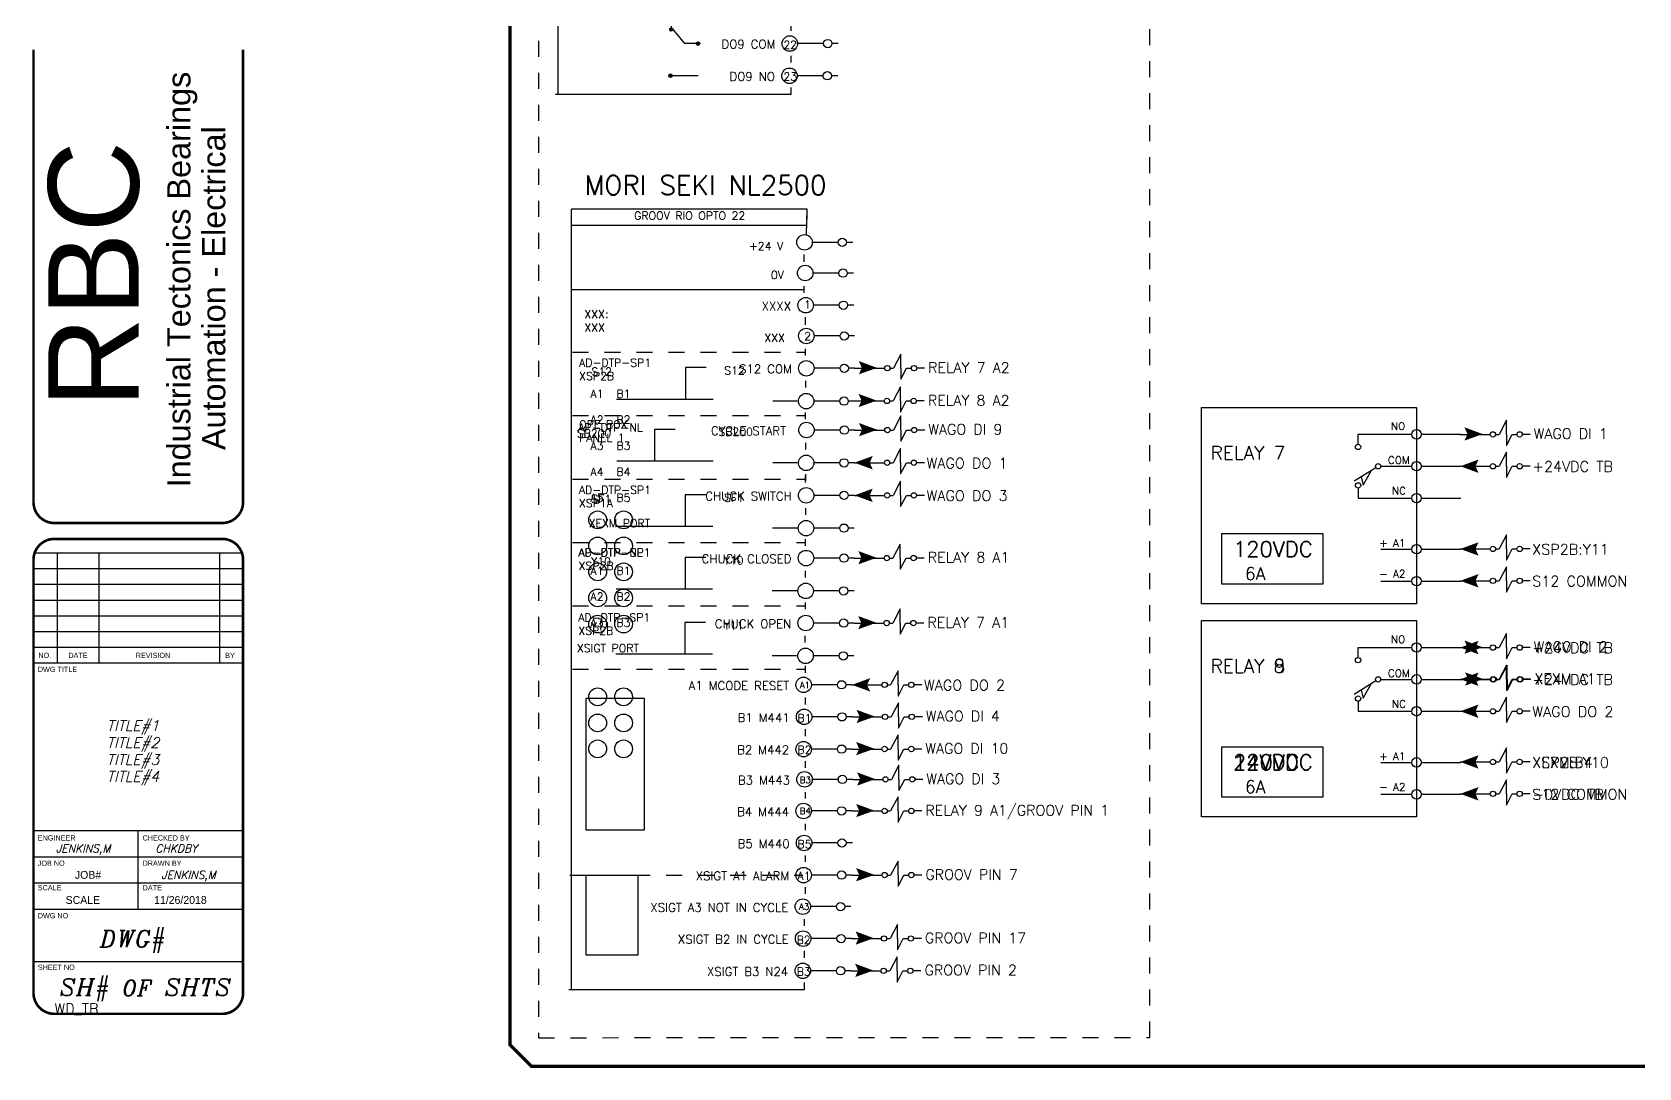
# Model space of a CAD drawing. Header units: inches. Extents: x -2.1 to 40.2, y 0 to 12.
# Drawn here: x 18.67 to 28.71, y -0.04 to 6.43 of the extents above; entities that cross this region are included whole.
import ezdxf
from ezdxf.enums import TextEntityAlignment as Align

# ---------------------------------------------------------------- set-up
doc = ezdxf.new("R2010")
doc.units = ezdxf.units.IN
doc.header["$MEASUREMENT"] = 0
doc.linetypes.add('ACANSTGL', pattern=[0.11811, 0.07874, -0.03937])
doc.linetypes.add('DOTS', pattern=[0.1, 0.05, -0.05])
for name, color, linetype in [('BDYFRM', 7, 'Continuous'), ('OBJECT', 7, 'Continuous'), ('TITLE', 7, 'Continuous')]:
    doc.layers.add(name, color=color, linetype=linetype)
doc.styles.add('ITALIC', font='ITALIC')
doc.styles.add('SIMPLEX', font='txt')
doc.styles.get("Standard").update_dxf_attribs({"font": 'ROMANS.SHX'})

# ---------------------------------------------------------------- blocks, each defined once
blk = doc.blocks.new('Jump Output')
h = blk.add_hatch(color=256)
h.dxf.hatch_style = 1
h.paths.add_polyline_path([(0.14, 0.002), (0.026, 0.044), (0.045, 0.002), (0.026, -0.039)])
blk.add_line((0.437, 0), (0.388, 0))
at = {"color": 7}
for centre in [(0.204, 0), (0.371, 0)]:
    blk.add_circle(centre, 0.0167, dxfattribs=at)
at = {"layer": 'BDYFRM', "color": 7, "linetype": 'Continuous'}
for p, q in [((0, 0), (0.188, 0)), ((0.221, 0), (0.242, 0)), ((0.288, 0.088), (0.242, 0)), ((0.288, 0), (0.288, 0.088)), ((0.288, 0), (0.288, -0.07)), ((0.288, -0.07), (0.324, 0)), ((0.324, 0), (0.354, 0))]:
    blk.add_line(p, q, dxfattribs=at)
at = {"flags": 8}
blk.add_attdef('NOTE', (0.45, -0.035), '', height=0.0657, dxfattribs=at)
blk = doc.blocks.new('Jump Input')
h = blk.add_hatch(color=256)
h.dxf.hatch_style = 1
h.paths.add_polyline_path([(0, 0), (0.114, -0.042), (0.095, 0), (0.114, 0.042)])
blk.add_line((0.437, 0), (0.388, 0))
at = {"color": 7}
for centre in [(0.204, 0), (0.371, 0)]:
    blk.add_circle(centre, 0.0167, dxfattribs=at)
at = {"layer": 'BDYFRM', "color": 7, "linetype": 'Continuous'}
for p, q in [((0, 0), (0.188, 0)), ((0.221, 0), (0.242, 0)), ((0.288, 0.088), (0.242, 0)), ((0.288, 0), (0.288, 0.088)), ((0.288, 0), (0.288, -0.07)), ((0.288, -0.07), (0.324, 0)), ((0.324, 0), (0.354, 0))]:
    blk.add_line(p, q, dxfattribs=at)
at = {"flags": 8}
blk.add_attdef('NOTE', (0.45, -0.035), '', height=0.0657, dxfattribs=at)
blk = doc.blocks.new('RELAYS')
for p, q in [((0.1387, 0.2019), (0.2909, 0.2019)), ((0.2033, 0.1115), (0.2909, 0.1115)), ((0.1387, 0.0212), (0.2909, 0.0212)), ((0.2033, -0.1236), (0.2909, -0.1235)), ((0.2033, -0.2139), (0.2909, -0.2139))]:
    blk.add_line(p, q)
for points in [[(-0.3044, -0.278), (-0.3044, 0.278), (0.3044, 0.278), (0.3044, -0.278)], [(-0.248, -0.2212), (0.0403, -0.2212), (0.0403, -0.0802), (-0.248, -0.0802)]]:
    blk.add_lwpolyline(points, close=True)
at = {"color": 7}
for centre, radius in [((0.3044, 0.2019), 0.0135), ((0.1387, 0.166), 0.00755), ((0.1957, 0.1115), 0.00755), ((0.3044, 0.1115), 0.0135), ((0.1387, 0.0571), 0.00755), ((0.3044, 0.0212), 0.0135), ((0.3044, -0.1235), 0.0135), ((0.3044, -0.2139), 0.0135)]:
    blk.add_circle(centre, radius, dxfattribs=at)
at = {"layer": 'BDYFRM', "color": 7, "linetype": 'Continuous'}
for p, q in [((0.3178, 0.2019), (0.4301, 0.2019)), ((0.1894, 0.1074), (0.1279, 0.0688)), ((0.1527, 0.058), (0.1758, 0.0989)), ((0.3178, 0.1115), (0.4301, 0.1115)), ((0.1478, 0.0813), (0.1527, 0.058)), ((0.3178, 0.0212), (0.4301, 0.0212)), ((0.3178, -0.1235), (0.4301, -0.1235)), ((0.3178, -0.2139), (0.4301, -0.2139))]:
    blk.add_line(p, q, dxfattribs=at)
for points in [[(0.1387, 0.1735), (0.1387, 0.2019)], [(0.1387, 0.0496), (0.1387, 0.0212)]]:
    blk.add_lwpolyline(points, dxfattribs=at)
at = {"flags": 8}
for tag, p, height in [('NAME', (-0.2787, 0.1304), 0.0382), ('VOLTS', (-0.2154, -0.1451), 0.0439), ('AMPS', (-0.1816, -0.2104), 0.0355)]:
    blk.add_attdef(tag, p, '', height=height, dxfattribs=at)
at = {"layer": 'BDYFRM', "color": 7, "linetype": 'Continuous', "char_height": 0.02154, "width": 0.315034, "attachment_point": 5}
for s, insert in [('NO', (0.252, 0.2249)), ('COM', (0.2542, 0.1288)), ('NC', (0.2544, 0.0419)), ('{+ A1}', (0.2357, -0.1062)), ('{- A2}', (0.2359, -0.1931))]:
    blk.add_mtext(s, dxfattribs=dict(at, insert=insert))
blk = doc.blocks.new('GROOVE RIO')
h = blk.add_hatch(color=256)
h.dxf.hatch_style = 1
h.paths.add_polyline_path([(-1.718, 2.669, -1), (-1.696, 2.669, -1)])
h = blk.add_hatch(color=256)
h.dxf.hatch_style = 1
h.paths.add_polyline_path([(-1.795, 2.138, -1), (-1.773, 2.138, -1)])
h = blk.add_hatch(color=256)
h.dxf.hatch_style = 1
h.paths.add_polyline_path([(-1.163, -1.361, -1), (-1.141, -1.361, -1)])
h = blk.add_hatch(color=256)
h.dxf.hatch_style = 1
h.paths.add_polyline_path([(-0.995, -1.449, -1), (-0.973, -1.449, -1)])
h = blk.add_hatch(color=256)
h.dxf.hatch_style = 1
h.paths.add_polyline_path([(-1.167, -1.65, -1), (-1.145, -1.65, -1)])
h = blk.add_hatch(color=256)
h.dxf.hatch_style = 1
h.paths.add_polyline_path([(-1.168, -1.959, -1), (-1.146, -1.959, -1)])
h = blk.add_hatch(color=256)
h.dxf.hatch_style = 1
h.paths.add_polyline_path([(-1.001, -2.047, -1), (-0.979, -2.047, -1)])
h = blk.add_hatch(color=256)
h.dxf.hatch_style = 1
h.paths.add_polyline_path([(-1.173, -2.248, -1), (-1.151, -2.248, -1)])
for p, q in [((-1.864, 3.094), (-0.391, 3.094)), ((-1.864, 2.598), (-1.864, 3.094)), ((-1.864, 3.019), (-0.391, 3.019)), ((-0.391, 2.968), (-0.391, 3.094)), ((-0.391, 2.841), (-0.391, 2.798)), ((-0.185, 2.911), (-0.348, 2.911)), ((-0.095, 2.911), (-0.133, 2.911)), ((-0.095, 2.911), (-0.133, 2.911)), ((-0.181, 2.72), (-0.343, 2.72)), ((-0.09, 2.72), (-0.129, 2.72)), ((-0.09, 2.72), (-0.129, 2.72)), ((-1.956, 2.669), (-1.956, 2.138)), ((-1.956, 2.669), (-1.707, 2.669)), ((-0.391, 2.645), (-0.391, 2.603)), ((-0.391, 2.641), (-0.391, 2.598)), ((-0.391, 2.598), (-1.864, 2.598)), ((-0.391, 2.512), (-1.864, 2.512)), ((-1.864, -2.364), (-1.864, 2.512)), ((-0.395, 2.35), (-0.391, 2.512)), ((-1.864, 2.411), (-0.391, 2.411)), ((-0.391, 2.449), (-0.391, 2.491)), ((-0.409, 2.187), (-0.409, 2.228)), ((-0.409, 2.182), (-0.409, 2.224)), ((-0.197, 2.304), (-0.359, 2.304)), ((-0.106, 2.304), (-0.144, 2.304)), ((-0.106, 2.304), (-0.144, 2.304)), ((-1.956, 2.138), (-1.784, 2.138)), ((-0.192, 2.112), (-0.354, 2.112)), ((-0.101, 2.112), (-0.14, 2.112)), ((-0.101, 2.112), (-0.14, 2.112)), ((-1.865, 2.009), (-0.409, 2.009)), ((-0.409, 1.988), (-0.409, 2.03)), ((-0.19, 1.911), (-0.352, 1.911)), ((-0.099, 1.911), (-0.138, 1.911)), ((-0.099, 1.911), (-0.138, 1.911)), ((-0.402, 1.794), (-0.402, 1.836)), ((-0.402, 1.789), (-0.402, 1.831)), ((-0.185, 1.719), (-0.347, 1.719)), ((-0.094, 1.719), (-0.133, 1.719)), ((-0.094, 1.719), (-0.133, 1.719)), ((-0.402, 1.596), (-0.402, 1.638)), ((-0.183, 1.518), (-0.345, 1.518)), ((-0.092, 1.518), (-0.131, 1.518)), ((-0.092, 1.518), (-0.131, 1.518)), ((-0.402, 1.398), (-0.402, 1.44)), ((-0.176, 1.315), (-0.338, 1.315)), ((-0.085, 1.315), (-0.124, 1.315)), ((-0.085, 1.315), (-0.124, 1.315)), ((-0.402, 1.2), (-0.402, 1.241)), ((-0.184, 1.12), (-0.346, 1.12)), ((-0.093, 1.12), (-0.132, 1.12)), ((-0.093, 1.12), (-0.132, 1.12)), ((-0.403, 1), (-0.403, 1.041)), ((-0.402, 1.002), (-0.402, 1.043)), ((-0.185, 0.923), (-0.347, 0.923)), ((-0.094, 0.923), (-0.133, 0.923)), ((-0.094, 0.923), (-0.133, 0.923)), ((-0.402, 0.804), (-0.402, 0.845)), ((-0.187, 0.731), (-0.35, 0.731)), ((-0.097, 0.731), (-0.135, 0.731)), ((-0.097, 0.731), (-0.135, 0.731)), ((-0.402, 0.647), (-0.402, 0.606)), ((-0.187, 0.532), (-0.35, 0.532)), ((-0.097, 0.532), (-0.135, 0.532)), ((-0.097, 0.532), (-0.135, 0.532)), ((-0.402, 0.408), (-0.402, 0.449)), ((-0.187, 0.331), (-0.35, 0.331)), ((-0.097, 0.331), (-0.135, 0.331)), ((-0.097, 0.331), (-0.135, 0.331)), ((-0.402, 0.209), (-0.402, 0.251)), ((-0.189, 0.126), (-0.351, 0.126)), ((-0.098, 0.126), (-0.137, 0.126)), ((-0.098, 0.126), (-0.137, 0.126)), ((-0.402, 0.011), (-0.402, 0.053)), ((-0.201, -0.064), (-0.363, -0.064)), ((-0.11, -0.064), (-0.148, -0.064)), ((-0.11, -0.064), (-0.148, -0.064)), ((-0.402, -0.187), (-0.402, -0.145)), ((-0.19, -0.265), (-0.353, -0.265)), ((-0.1, -0.265), (-0.138, -0.265)), ((-0.1, -0.265), (-0.138, -0.265)), ((-0.402, -0.385), (-0.402, -0.343)), ((-0.202, -0.461), (-0.364, -0.461)), ((-0.111, -0.461), (-0.15, -0.461)), ((-0.111, -0.461), (-0.15, -0.461)), ((-0.402, -0.583), (-0.402, -0.541)), ((-0.199, -0.661), (-0.361, -0.661)), ((-0.108, -0.661), (-0.147, -0.661)), ((-0.108, -0.661), (-0.147, -0.661)), ((-0.402, -0.781), (-0.402, -0.739)), ((-0.202, -0.863), (-0.364, -0.863)), ((-0.111, -0.863), (-0.15, -0.863)), ((-0.111, -0.863), (-0.15, -0.863)), ((-0.402, -0.979), (-0.402, -0.937)), ((-0.196, -1.052), (-0.358, -1.052)), ((-0.105, -1.052), (-0.144, -1.052)), ((-0.105, -1.052), (-0.144, -1.052)), ((-0.402, -1.172), (-0.402, -1.131)), ((-1.152, -1.243), (-1.152, -1.361)), ((-0.984, -1.243), (-1.152, -1.243)), ((-0.202, -1.249), (-0.364, -1.249)), ((-0.111, -1.249), (-0.15, -1.249)), ((-0.111, -1.249), (-0.15, -1.249)), ((-1.068, -1.449), (-1.136, -1.366)), ((-0.402, -1.37), (-0.402, -1.329)), ((-0.984, -1.449), (-1.068, -1.449)), ((-0.199, -1.449), (-0.361, -1.449)), ((-0.108, -1.449), (-0.147, -1.449)), ((-0.108, -1.449), (-0.147, -1.449)), ((-0.402, -1.568), (-0.402, -1.527)), ((-0.984, -1.65), (-1.156, -1.65)), ((-1.156, -1.65), (-1.156, -1.65, 2.25)), ((-0.202, -1.65), (-0.364, -1.65)), ((-0.111, -1.65), (-0.15, -1.65)), ((-0.111, -1.65), (-0.15, -1.65)), ((-0.402, -1.766), (-0.402, -1.725)), ((-1.157, -1.841), (-1.157, -1.959)), ((-0.99, -1.841), (-1.157, -1.841)), ((-0.208, -1.847), (-0.37, -1.847)), ((-0.117, -1.847), (-0.156, -1.847)), ((-0.117, -1.847), (-0.156, -1.847)), ((-1.073, -2.047), (-1.142, -1.963)), ((-0.408, -1.968), (-0.408, -1.926)), ((-0.99, -2.047), (-1.073, -2.047)), ((-0.205, -2.047), (-0.367, -2.047)), ((-0.114, -2.047), (-0.153, -2.047)), ((-0.114, -2.047), (-0.153, -2.047)), ((-0.408, -2.166), (-0.408, -2.124)), ((-0.99, -2.248), (-1.162, -2.248)), ((-1.162, -2.248), (-1.162, -2.248, 2.25)), ((-0.208, -2.248), (-0.37, -2.248)), ((-0.117, -2.248), (-0.156, -2.248)), ((-0.117, -2.248), (-0.156, -2.248)), ((-1.88, -2.364), (-0.408, -2.364)), ((-0.408, -2.364), (-0.408, -2.322))]:
    blk.add_line(p, q)
at = {"linetype": 'ACANSTGL'}
for p, q in [((-1.858, 1.617), (-0.402, 1.617)), ((-1.858, 1.221), (-0.402, 1.221)), ((-1.858, 0.825), (-0.402, 0.825)), ((-1.858, 0.428), (-0.402, 0.428)), ((-1.858, 0.032), (-0.402, 0.032)), ((-1.858, -0.364), (-0.402, -0.364)), ((-1.858, -0.76), (-0.402, -0.76)), ((-1.858, -1.151), (-0.402, -1.151)), ((-1.858, -1.745), (-0.402, -1.745))]:
    blk.add_line(p, q, dxfattribs=at)
for points in [[(-1.715, 2.693), (-1.764, 2.693), (-1.764, 2.64), (-1.646, 2.64), (-1.646, 2.693), (-1.695, 2.693)], [(-1.695, 2.693), (-1.695, 2.704), (-1.715, 2.704), (-1.715, 2.693)], [(-1.42, 2.693), (-1.469, 2.693), (-1.469, 2.64), (-1.351, 2.64), (-1.351, 2.693), (-1.401, 2.693)], [(-1.401, 2.693), (-1.401, 2.704), (-1.42, 2.704), (-1.42, 2.693)], [(-1.791, 2.162), (-1.84, 2.162), (-1.84, 2.11), (-1.723, 2.11), (-1.723, 2.162), (-1.772, 2.162)], [(-1.772, 2.162), (-1.772, 2.173), (-1.791, 2.173), (-1.791, 2.162)]]:
    blk.add_lwpolyline(points)
for centre, radius in [((-0.391, 2.92), 0.0489), ((-0.391, 2.72), 0.0489), ((-1.707, 2.669), 0.011), ((-0.407, 2.304), 0.0484), ((-1.784, 2.138), 0.011), ((-0.403, 2.112), 0.0484), ((-0.4, 1.911), 0.0484), ((-0.396, 1.719), 0.0484), ((-0.394, 1.518), 0.0484), ((-0.387, 1.315), 0.0484), ((-0.395, 1.12), 0.0484), ((-0.396, 0.923), 0.0484), ((-0.398, 0.731), 0.0484), ((-0.398, 0.532), 0.0484), ((-0.398, 0.331), 0.0484), ((-0.4, 0.126), 0.0484), ((-0.411, -0.064), 0.0484), ((-0.401, -0.265), 0.0484), ((-0.413, -0.461), 0.0484), ((-0.41, -0.661), 0.0484), ((-0.413, -0.863), 0.0484), ((-0.407, -1.052), 0.0484), ((-0.413, -1.249), 0.0484), ((-1.152, -1.361), 0.011), ((-0.41, -1.449), 0.0484), ((-0.984, -1.449), 0.011), ((-0.413, -1.65), 0.0484), ((-1.156, -1.65, 2.25), 0.011), ((-0.418, -1.847), 0.0484), ((-1.157, -1.959), 0.011), ((-0.416, -2.047), 0.0484), ((-0.99, -2.047), 0.011), ((-0.418, -2.248), 0.0484), ((-1.162, -2.248, 2.25), 0.011)]:
    blk.add_circle(centre, radius)
at = {"color": 7}
for centre in [(-0.159, 2.911), (-0.155, 2.72), (-0.171, 2.304), (-0.166, 2.112), (-0.164, 1.911), (-0.159, 1.719), (-0.157, 1.518), (-0.15, 1.315), (-0.158, 1.12), (-0.159, 0.923), (-0.161, 0.731), (-0.161, 0.532), (-0.161, 0.331), (-0.163, 0.126), (-0.174, -0.064), (-0.164, -0.265), (-0.176, -0.461), (-0.173, -0.661), (-0.176, -0.863), (-0.17, -1.052), (-0.176, -1.249), (-0.173, -1.449), (-0.176, -1.65), (-0.182, -1.847), (-0.179, -2.047), (-0.182, -2.248)]:
    blk.add_circle(centre, 0.026, dxfattribs=at)
at = {"layer": 'BDYFRM', "color": 7, "linetype": 'Continuous'}
for p, q in [((-0.095, 2.911), (-0.133, 2.911)), ((-0.09, 2.72), (-0.129, 2.72)), ((-0.106, 2.304), (-0.144, 2.304)), ((-0.101, 2.112), (-0.14, 2.112)), ((-0.099, 1.911), (-0.138, 1.911)), ((-0.094, 1.719), (-0.133, 1.719)), ((-0.092, 1.518), (-0.131, 1.518)), ((-0.085, 1.315), (-0.124, 1.315)), ((-0.093, 1.12), (-0.132, 1.12)), ((-0.094, 0.923), (-0.133, 0.923)), ((-0.097, 0.731), (-0.135, 0.731)), ((-0.097, 0.532), (-0.135, 0.532)), ((-0.097, 0.331), (-0.135, 0.331)), ((-0.098, 0.126), (-0.137, 0.126)), ((-0.11, -0.064), (-0.148, -0.064)), ((-0.1, -0.265), (-0.138, -0.265)), ((-0.111, -0.461), (-0.15, -0.461)), ((-0.108, -0.661), (-0.147, -0.661)), ((-0.111, -0.863), (-0.15, -0.863)), ((-0.105, -1.052), (-0.144, -1.052)), ((-0.111, -1.249), (-0.15, -1.249)), ((-0.108, -1.449), (-0.147, -1.449)), ((-0.111, -1.65), (-0.15, -1.65)), ((-0.117, -1.847), (-0.156, -1.847)), ((-0.114, -2.047), (-0.153, -2.047)), ((-0.117, -2.248), (-0.156, -2.248))]:
    blk.add_line(p, q, dxfattribs=at)
for s, insert, char_height, width, attachment_point in [('{SCADA EQUIPMENT}', (-0.322, 3.297), 0.12, 1.76702, 3), ('{\\pxqc;MOXA ETHERNET WIFI ADAPTOR}', (-1.855, 3.079), 0.05, 1.44507, 1), ('{\\pxqr;Ethernet}', (-1.453, 2.939), 0.05, 0.36105, 3), ('{\\pxqr;+24 VDC}', (-0.477, 2.949), 0.05, 0.34013, 3), ('{\\pxqr;0V}', (-0.506, 2.74), 0.05, 0.20243, 3), ('{\\pxqc;GROOV RIO OPTO 22}', (-0.391, 2.496), 0.05, 1.46758, 3), ('{\\pxqr;Ethernet}', (-1.375, 2.166), 0.05, 0.36105, 3), ('{\\pxql;DI 0: \\PM1 PRT CNT}', (-1.783, 1.881), 0.05, 0.65772, 1), ('{\\pxql;DI 1:\\PM2 PRT CNT}', (-1.783, 1.492), 0.05, 0.56608, 1), ('{\\pxql;DI 5: \\PROBOT BIN 2}', (-1.783, 1.106, -27.785), 0.05, 0.67438, 1), ('{\\pxql;DI 7: \\PM2 IN CYCLE}', (-1.783, 1.106, -45.371), 0.05, 0.67438, 1), ('{\\pxql;DI 2: \\PMACHINE ALARM}', (-1.783, 1.106), 0.05, 0.67438, 1), ('{\\pxql;DI 3: \\PROBOT BIN 0}', (-1.783, 0.693), 0.05, 0.67438, 1), ('{\\pxql;DI 4: \\PROBOT BIN 1}', (-1.783, 0.29), 0.05, 0.67438, 1), ('{\\pxql;DO 9: \\PXXX}', (-1.783, 0.023, -45.371), 0.05, 0.67438, 1), ('{\\pxql;DI 6: \\PM1 IN CYCLE}', (-1.783, -0.494), 0.05, 0.67438, 1), ('{\\pxql;DO 8: \\PXXX}', (-1.783, -1.415), 0.05, 0.67438, 1)]:
    blk.add_mtext(s, dxfattribs=dict(insert=insert, char_height=char_height, width=width, attachment_point=attachment_point))
at = {"char_height": 0.05}
for s, insert, attachment_point in [('+24 V', (-0.755, 2.306), 1), ('\\pxqr;0V', (-0.536, 2.125), 3), ('\\pxqr;0V', (-0.53, 1.732), 3), ('\\pxql;  ', (-3.499, 1.371), 1), ('\\pxqr;0V', (-0.521, 1.327), 3), ('\\pxqr;0V', (-0.53, 0.936), 3), ('\\pxqr;0V', (-0.532, 0.545), 3), ('\\pxql; ', (-3.499, 0.371), 1), ('\\pxqr;0V', (-0.533, 0.138), 3), ('\\pxqr;0V', (-0.535, -0.252), 3), ('\\pxqr;0V', (-0.543, -0.649), 3), ('\\pxqr;0V', (-0.541, -1.04), 3)]:
    blk.add_mtext_dynamic_manual_height_columns(s, width=1.34963, gutter_width=1, heights=[0], dxfattribs=dict(at, insert=insert, attachment_point=attachment_point))
at = {"flags": 8}
for tag, p in [('MIP', (-1.607, 2.768)), ('GIP', (-1.656, 2.233)), ('DO1', (-0.491, 1.879)), ('DO4', (-0.484, 1.486)), ('DO7', (-0.485, 1.088)), ('DO10', (-0.489, 0.699)), ('DO13', (-0.489, 0.299)), ('DO15', (-0.481, -0.098)), ('DO17', (-0.503, -0.493)), ('DO19', (-0.503, -0.894)), ('DO8NC', (-0.503, -1.281)), ('DO8COM', (-0.5, -1.481)), ('DO8NO', (-0.503, -1.682)), ('DO9NC', (-0.509, -1.879)), ('DO9COM', (-0.506, -2.078)), ('DO9NO', (-0.509, -2.28))]:
    blk.add_attdef(tag, text='', height=0.0539, dxfattribs=at).set_placement(p, align=Align.RIGHT)
at = {"layer": 'BDYFRM', "color": 7, "linetype": 'Continuous', "attachment_point": 1}
for s, insert, char_height, width in [('\\pxql;1', (-0.409, 1.94), 0.0495, 0.27418), ('\\pxql;2', (-0.409, 1.742), 0.0495, 0.27418), ('{\\pxql;4}', (-0.409, 1.544), 0.0495, 0.27418), ('{\\pxql;5}', (-0.409, 1.346), 0.0495, 0.27418), ('{\\pxql;7}', (-0.409, 1.148), 0.0495, 0.27418), ('{\\pxql;8}', (-0.409, 0.95), 0.0495, 0.27418), ('{\\pxql;10}', (-0.435, 0.752), 0.0495, 0.27418), ('{\\pxql;11}', (-0.435, 0.554), 0.0495, 0.27418), ('{\\pxql;13}', (-0.435, 0.356), 0.0495, 0.27418), ('{14}', (-0.439, 0.15), 0.0495, 0.27418), ('{\\pxql;15}', (-0.437, -0.045), 0.0396, 0.27418), ('{\\pxql;16}', (-0.437, -0.244), 0.0396, 0.27418), ('{\\pxql;17}', (-0.437, -0.442), 0.0396, 0.27418), ('{\\pxql;18}', (-0.451, -0.644), 0.0495, 0.27395), ('{\\pxql;19}', (-0.451, -0.842), 0.0495, 0.27395), ('{\\pxql;20}', (-0.437, -1.036), 0.0396, 0.27418), ('{\\pxql;21}', (-0.437, -1.229), 0.0396, 0.27418), ('{\\pxql;22}', (-0.451, -1.432), 0.0495, 0.27395), ('{\\pxql;23}', (-0.451, -1.63), 0.0495, 0.27395), ('{\\pxql;21}', (-0.442, -1.827), 0.0396, 0.27418), ('{\\pxql;22}', (-0.456, -2.03), 0.0495, 0.27395), ('{\\pxql;23}', (-0.456, -2.228), 0.0495, 0.27395)]:
    blk.add_mtext(s, dxfattribs=dict(at, insert=insert, char_height=char_height, width=width))
blk = doc.blocks.new('MORI NL2500')
for p, q in [((-0.391, 2.512), (-1.864, 2.512)), ((-1.864, -2.364), (-1.864, 2.512)), ((-0.395, 2.35), (-0.391, 2.512)), ((-1.864, 2.411), (-0.391, 2.411)), ((-0.391, 2.449), (-0.391, 2.491)), ((-0.409, 2.187), (-0.409, 2.228)), ((-0.409, 2.182), (-0.409, 2.224)), ((-0.197, 2.304), (-0.359, 2.304)), ((-0.106, 2.304), (-0.144, 2.304)), ((-0.106, 2.304), (-0.144, 2.304)), ((-0.192, 2.112), (-0.354, 2.112)), ((-0.101, 2.112), (-0.14, 2.112)), ((-0.101, 2.112), (-0.14, 2.112)), ((-1.865, 2.009), (-0.409, 2.009)), ((-0.409, 1.988), (-0.409, 2.03)), ((-0.19, 1.911), (-0.352, 1.911)), ((-0.099, 1.911), (-0.138, 1.911)), ((-0.099, 1.911), (-0.138, 1.911)), ((-0.402, 1.794), (-0.402, 1.836)), ((-0.402, 1.789), (-0.402, 1.831)), ((-0.185, 1.719), (-0.347, 1.719)), ((-0.094, 1.719), (-0.133, 1.719)), ((-0.094, 1.719), (-0.133, 1.719)), ((-0.402, 1.596), (-0.402, 1.638)), ((-1.023, 1.521), (-1.152, 1.521)), ((-1.152, 1.521), (-1.152, 1.323)), ((-0.185, 1.517), (-0.347, 1.517)), ((-0.094, 1.517), (-0.133, 1.517)), ((-0.094, 1.517), (-0.133, 1.517)), ((-0.4, 1.396), (-0.4, 1.438)), ((-0.979, 1.323), (-1.582, 1.323)), ((-0.453, 1.312), (-0.606, 1.312)), ((-0.606, 1.312), (-0.606, 1.312, 3.787)), ((-0.187, 1.312), (-0.349, 1.312)), ((-0.096, 1.312), (-0.134, 1.312)), ((-0.096, 1.312), (-0.134, 1.312)), ((-0.402, 1.2), (-0.402, 1.241)), ((-1.215, 1.134), (-1.344, 1.134)), ((-1.344, 1.134), (-1.344, 0.937)), ((-0.184, 1.131), (-0.347, 1.131)), ((-0.093, 1.131), (-0.132, 1.131)), ((-0.093, 1.131), (-0.132, 1.131)), ((-0.399, 1.01), (-0.399, 1.052)), ((-0.979, 0.937), (-1.581, 0.937)), ((-0.453, 0.926), (-0.606, 0.926)), ((-0.606, 0.926), (-0.606, 0.926, 3.787)), ((-0.186, 0.926), (-0.348, 0.926)), ((-0.186, 0.926), (-0.348, 0.926)), ((-0.095, 0.926), (-0.134, 0.926)), ((-0.095, 0.926), (-0.134, 0.926)), ((-0.095, 0.926), (-0.134, 0.926)), ((-0.095, 0.926), (-0.134, 0.926)), ((-0.402, 0.804), (-0.402, 0.845)), ((-0.4, 0.814), (-0.4, 0.856)), ((-1.024, 0.726), (-1.153, 0.726)), ((-1.153, 0.726), (-1.153, 0.529)), ((-0.186, 0.723), (-0.348, 0.723)), ((-0.095, 0.723), (-0.134, 0.723)), ((-0.095, 0.723), (-0.134, 0.723)), ((-0.4, 0.601), (-0.4, 0.643)), ((-0.98, 0.529), (-1.583, 0.529)), ((-0.454, 0.518), (-0.607, 0.518)), ((-0.607, 0.518), (-0.607, 0.518, 3.787)), ((-0.187, 0.518), (-0.35, 0.518)), ((-0.187, 0.518), (-0.35, 0.518)), ((-0.097, 0.518), (-0.135, 0.518)), ((-0.097, 0.518), (-0.135, 0.518)), ((-0.097, 0.518), (-0.135, 0.518)), ((-0.097, 0.518), (-0.135, 0.518)), ((-0.402, 0.408), (-0.402, 0.449)), ((-1.025, 0.334), (-1.154, 0.334)), ((-1.154, 0.334), (-1.154, 0.137)), ((-0.187, 0.331), (-0.35, 0.331)), ((-0.097, 0.331), (-0.135, 0.331)), ((-0.097, 0.331), (-0.135, 0.331)), ((-0.402, 0.209), (-0.402, 0.251)), ((-0.982, 0.137), (-1.585, 0.137)), ((-0.609, 0.126), (-0.609, 0.126, 3.787)), ((-0.456, 0.126), (-0.609, 0.126)), ((-0.189, 0.126), (-0.351, 0.126)), ((-0.098, 0.126), (-0.137, 0.126)), ((-0.098, 0.126), (-0.137, 0.126)), ((-0.402, 0.011), (-0.402, 0.053)), ((-1.156, -0.072), (-1.156, -0.269)), ((-1.027, -0.072), (-1.156, -0.072)), ((-0.189, -0.075), (-0.351, -0.075)), ((-0.098, -0.075), (-0.137, -0.075)), ((-0.098, -0.075), (-0.137, -0.075)), ((-0.404, -0.197), (-0.404, -0.155)), ((-0.983, -0.269), (-1.586, -0.269)), ((-0.457, -0.28), (-0.61, -0.28)), ((-0.61, -0.28), (-0.61, -0.28, 3.787)), ((-0.191, -0.28), (-0.353, -0.28)), ((-0.1, -0.28), (-0.139, -0.28)), ((-0.1, -0.28), (-0.139, -0.28)), ((-0.402, -0.385), (-0.402, -0.343)), ((-0.202, -0.461), (-0.364, -0.461)), ((-0.111, -0.461), (-0.15, -0.461)), ((-0.111, -0.461), (-0.15, -0.461)), ((-0.402, -0.583), (-0.402, -0.541)), ((-0.199, -0.661), (-0.361, -0.661)), ((-0.108, -0.661), (-0.147, -0.661)), ((-0.108, -0.661), (-0.147, -0.661)), ((-0.402, -0.781), (-0.402, -0.739)), ((-0.202, -0.863), (-0.364, -0.863)), ((-0.111, -0.863), (-0.15, -0.863)), ((-0.111, -0.863), (-0.15, -0.863)), ((-0.402, -0.979), (-0.402, -0.937)), ((-0.196, -1.052), (-0.358, -1.052)), ((-0.105, -1.052), (-0.144, -1.052)), ((-0.105, -1.052), (-0.144, -1.052)), ((-0.402, -1.172), (-0.402, -1.131)), ((-0.202, -1.249), (-0.364, -1.249)), ((-0.111, -1.249), (-0.15, -1.249)), ((-0.111, -1.249), (-0.15, -1.249)), ((-0.402, -1.37), (-0.402, -1.329)), ((-0.199, -1.449), (-0.361, -1.449)), ((-0.108, -1.449), (-0.147, -1.449)), ((-0.108, -1.449), (-0.147, -1.449)), ((-0.402, -1.568), (-0.402, -1.527)), ((-0.202, -1.65), (-0.364, -1.65)), ((-0.111, -1.65), (-0.15, -1.65)), ((-0.111, -1.65), (-0.15, -1.65)), ((-0.402, -1.766), (-0.402, -1.725)), ((-0.208, -1.847), (-0.37, -1.847)), ((-0.117, -1.847), (-0.156, -1.847)), ((-0.117, -1.847), (-0.156, -1.847)), ((-0.408, -1.968), (-0.408, -1.926)), ((-0.205, -2.047), (-0.367, -2.047)), ((-0.114, -2.047), (-0.153, -2.047)), ((-0.114, -2.047), (-0.153, -2.047)), ((-0.408, -2.166), (-0.408, -2.124)), ((-0.208, -2.248), (-0.37, -2.248)), ((-0.117, -2.248), (-0.156, -2.248)), ((-0.117, -2.248), (-0.156, -2.248)), ((-1.88, -2.364), (-0.408, -2.364)), ((-0.408, -2.364), (-0.408, -2.322))]:
    blk.add_line(p, q)
at = {"linetype": 'ACANSTGL'}
for p, q in [((-1.858, 1.617), (-0.402, 1.617)), ((-1.858, 1.221), (-0.402, 1.221)), ((-1.858, 0.825), (-0.402, 0.825)), ((-1.858, 0.428), (-0.402, 0.428)), ((-1.858, 0.032), (-0.402, 0.032)), ((-1.858, -0.364), (-0.402, -0.364)), ((-1.873, -1.65, 2.25), (-0.417, -1.65, 2.25))]:
    blk.add_line(p, q, dxfattribs=at)
blk.add_lwpolyline([(-1.775, -0.546), (-1.775, -1.367), (-1.407, -1.367), (-1.407, -0.546)], close=True)
at = {"elevation": -1.423}
blk.add_lwpolyline([(-1.775, -1.652), (-1.775, -2.148), (-1.448, -2.148), (-1.448, -1.652)], close=True, dxfattribs=at)
for centre, radius in [((-0.407, 2.304), 0.0484), ((-0.403, 2.112), 0.0484), ((-0.4, 1.911), 0.0484), ((-0.396, 1.719), 0.0484), ((-0.396, 1.517), 0.0484), ((-0.397, 1.312), 0.0484), ((-0.395, 1.131), 0.0484), ((-0.397, 0.926), 0.0484), ((-0.397, 0.723), 0.0484), ((-1.7, 0.57, -27.443), 0.0554), ((-1.538, 0.57, -27.443), 0.0554), ((-0.398, 0.518), 0.0484), ((-1.7, 0.407, -27.443), 0.0554), ((-1.538, 0.407, -27.443), 0.0554), ((-0.398, 0.331), 0.0484), ((-1.7, 0.245, -27.443), 0.0554), ((-1.538, 0.245, -27.443), 0.0554), ((-1.7, 0.082, -27.443), 0.0554), ((-1.538, 0.082, -27.443), 0.0554), ((-0.4, 0.126), 0.0484), ((-1.7, -0.081, -27.443), 0.0554), ((-1.538, -0.081, -27.443), 0.0554), ((-0.4, -0.075), 0.0484), ((-0.401, -0.28), 0.0484), ((-1.7, -0.536, -28.867), 0.0554), ((-1.538, -0.536, -28.867), 0.0554), ((-0.413, -0.461), 0.0484), ((-1.7, -0.699, -28.867), 0.0554), ((-1.538, -0.699, -28.867), 0.0554), ((-0.41, -0.661), 0.0484), ((-1.7, -0.861, -28.867), 0.0554), ((-1.538, -0.861, -28.867), 0.0554), ((-0.413, -0.863), 0.0484), ((-0.407, -1.052), 0.0484), ((-0.413, -1.249), 0.0484), ((-0.41, -1.449), 0.0484), ((-0.413, -1.65), 0.0484), ((-0.418, -1.847), 0.0484), ((-0.416, -2.047), 0.0484), ((-0.418, -2.248), 0.0484)]:
    blk.add_circle(centre, radius)
at = {"color": 7}
for centre in [(-0.171, 2.304), (-0.166, 2.112), (-0.164, 1.911), (-0.159, 1.719), (-0.159, 1.517), (-0.16, 1.312), (-0.158, 1.131), (-0.16, 0.926), (-0.16, 0.723), (-0.161, 0.518), (-0.161, 0.331), (-0.163, 0.126), (-0.163, -0.075), (-0.165, -0.28), (-0.176, -0.461), (-0.173, -0.661), (-0.176, -0.863), (-0.17, -1.052), (-0.176, -1.249), (-0.173, -1.449), (-0.176, -1.65), (-0.182, -1.847), (-0.179, -2.047), (-0.182, -2.248)]:
    blk.add_circle(centre, 0.026, dxfattribs=at)
at = {"layer": 'BDYFRM', "color": 7, "linetype": 'Continuous'}
for p, q in [((-0.106, 2.304), (-0.144, 2.304)), ((-0.101, 2.112), (-0.14, 2.112)), ((-0.099, 1.911), (-0.138, 1.911)), ((-0.094, 1.719), (-0.133, 1.719)), ((-0.094, 1.517), (-0.133, 1.517)), ((-0.096, 1.312), (-0.134, 1.312)), ((-0.093, 1.131), (-0.132, 1.131)), ((-0.095, 0.926), (-0.134, 0.926)), ((-0.095, 0.926), (-0.134, 0.926)), ((-0.095, 0.723), (-0.134, 0.723)), ((-0.097, 0.518), (-0.135, 0.518)), ((-0.097, 0.518), (-0.135, 0.518)), ((-0.097, 0.331), (-0.135, 0.331)), ((-0.098, 0.126), (-0.137, 0.126)), ((-0.098, -0.075), (-0.137, -0.075)), ((-0.1, -0.28), (-0.139, -0.28)), ((-0.111, -0.461), (-0.15, -0.461)), ((-0.108, -0.661), (-0.147, -0.661)), ((-0.111, -0.863), (-0.15, -0.863)), ((-0.105, -1.052), (-0.144, -1.052)), ((-0.111, -1.249), (-0.15, -1.249)), ((-0.108, -1.449), (-0.147, -1.449)), ((-0.111, -1.65), (-0.15, -1.65)), ((-0.117, -1.847), (-0.156, -1.847)), ((-0.114, -2.047), (-0.153, -2.047)), ((-0.117, -2.248), (-0.156, -2.248))]:
    blk.add_line(p, q, dxfattribs=at)
for s, insert, char_height, width, attachment_point in [('{MORI SEKI NL2500}', (-0.27, 2.721), 0.12, 1.76702, 3), ('{\\pxqc;GROOV RIO OPTO 22}', (-0.391, 2.496), 0.05, 1.46758, 3), ('{\\pxql;XXX: \\PXXX}', (-1.783, 1.881), 0.05, 0.65772, 1), ('{\\pxqr;XXX}', (-0.53, 1.732), 0.05, 1.34963, 3), ('{AD-DTP-SP1\\PXSP2B}', (-1.816, 1.577), 0.05, 0.67438, 1), ('{S12}', (-1.739, 1.521, -3.985), 0.05, 0.67438, 1), ('{S12}', (-0.909, 1.528, -3.985), 0.05, 0.67438, 1), ('{A1}', (-1.745, 1.383, -45.371), 0.05, 0.67438, 1), ('{B1}', (-1.583, 1.383, -45.371), 0.05, 0.67438, 1), ('{A2}', (-1.745, 1.221, -45.371), 0.05, 0.67438, 1), ('{B2}', (-1.583, 1.221, -45.371), 0.05, 0.67438, 1), ('{SB200}', (-1.831, 1.135, -3.985), 0.05, 0.67438, 1), ('{\\pxql;AP-DTP-NL}', (-1.821, 1.172, -36.955), 0.05, 0.67438, 1), ('{OPE BOX\\PPANEL 1}', (-1.816, 1.191), 0.05, 0.794, 1), ('{SB200}', (-0.946, 1.145, -3.985), 0.05, 0.67438, 1), ('{A3}', (-1.745, 1.058, -45.371), 0.05, 0.67438, 1), ('{B3}', (-1.583, 1.058, -45.371), 0.05, 0.67438, 1), ('{A4}', (-1.745, 0.895, -45.371), 0.05, 0.67438, 1), ('{B4}', (-1.583, 0.895, -45.371), 0.05, 0.67438, 1), ('{AD-DTP-SP1\\PXSP1A}', (-1.817, 0.782), 0.05, 0.67438, 1), ('{A5}', (-1.745, 0.733, -45.371), 0.05, 0.67438, 1), ('{SF1}', (-1.74, 0.726, -3.985), 0.05, 0.67438, 1), ('{B5}', (-1.583, 0.733, -45.371), 0.05, 0.67438, 1), ('{SF1}', (-0.91, 0.733, -3.985), 0.05, 0.67438, 1), ('{\\pxql;XEXM PORT}', (-1.756, 0.574, -45.371), 0.05, 0.67438, 1), ('{\\pxql;AP-DTP-NL}', (-1.821, 0.391, -45.371), 0.05, 0.67438, 1), ('{AD-DTP-SP1\\PXSP2B}', (-1.819, 0.391), 0.05, 0.67438, 1), ('{Y10}', (-1.741, 0.335, -3.985), 0.05, 0.67438, 1), ('{Y10}', (-0.912, 0.341, -3.985), 0.05, 0.67438, 1), ('{A1}', (-1.745, 0.277, -46.795), 0.05, 0.67438, 1), ('{B1}', (-1.583, 0.277, -46.795), 0.05, 0.67438, 1), ('{A2}', (-1.745, 0.115, -46.795), 0.05, 0.67438, 1), ('{B2}', (-1.583, 0.115, -46.795), 0.05, 0.67438, 1), ('{AD-DTP-SP1\\PXSP2B}', (-1.821, -0.015), 0.05, 0.67438, 1), ('{A3}', (-1.745, -0.048, -46.795), 0.05, 0.67438, 1), ('{Y11}', (-1.743, -0.072, -3.985), 0.05, 0.67438, 1), ('{B3}', (-1.583, -0.048, -46.795), 0.05, 0.67438, 1), ('{Y11}', (-0.913, -0.065, -3.985), 0.05, 0.67438, 1), ('{\\pxql;XSIGT PORT}', (-1.83, -0.207, -46.795), 0.05, 0.67438, 1)]:
    blk.add_mtext(s, dxfattribs=dict(insert=insert, char_height=char_height, width=width, attachment_point=attachment_point))
at = {"char_height": 0.05}
for s, insert, attachment_point in [('+24 V', (-0.755, 2.306), 1), ('\\pxqr;0V', (-0.536, 2.125), 3), ('\\pxql;  ', (-3.499, 1.371), 1), ('\\pxql; ', (-3.499, 0.371), 1)]:
    blk.add_mtext_dynamic_manual_height_columns(s, width=1.34963, gutter_width=1, heights=[0], dxfattribs=dict(at, insert=insert, attachment_point=attachment_point))
at = {"flags": 8}
for tag, p in [('IO1', (-0.491, 1.879)), ('S12', (-0.486, 1.486)), ('SB200', (-0.486, 1.099)), ('SF1', (-0.487, 0.691)), ('Y10', (-0.489, 0.299)), ('Y11', (-0.49, -0.107)), ('XEXMA1', (-0.503, -0.493)), ('XEXMB1', (-0.5, -0.693)), ('XEXMB2', (-0.503, -0.894)), ('XEXMB3', (-0.498, -1.084)), ('XEXMB4', (-0.503, -1.281)), ('XEXMB5', (-0.5, -1.481)), ('XSIGTA1', (-0.503, -1.682)), ('ASIGTA3', (-0.509, -1.879)), ('XSIGTB2', (-0.506, -2.078)), ('XSIGTB3', (-0.509, -2.28))]:
    blk.add_attdef(tag, text='', height=0.0539, dxfattribs=at).set_placement(p, align=Align.RIGHT)
at = {"layer": 'BDYFRM', "color": 7, "linetype": 'Continuous', "attachment_point": 1}
for s, insert, char_height, width in [('\\pxql;1', (-0.409, 1.94), 0.0495, 0.27418), ('\\pxql;2', (-0.409, 1.742), 0.0495, 0.27418), ('{\\pxql;A1}', (-0.437, -0.442), 0.0396, 0.27418), ('{\\pxql;B1}', (-0.451, -0.644), 0.0495, 0.27395), ('{\\pxql;B2}', (-0.451, -0.842), 0.0495, 0.27395), ('{\\pxql;B3}', (-0.437, -1.036), 0.0396, 0.27418), ('{\\pxql;B4}', (-0.437, -1.229), 0.0396, 0.27418), ('{\\pxql;B5}', (-0.451, -1.432), 0.0495, 0.27395), ('{\\pxql;A1}', (-0.451, -1.63), 0.0495, 0.27395), ('{\\pxql;A3}', (-0.442, -1.827), 0.0396, 0.27418), ('{\\pxql;B2}', (-0.456, -2.03), 0.0495, 0.27395), ('{\\pxql;B3}', (-0.456, -2.228), 0.0495, 0.27395)]:
    blk.add_mtext(s, dxfattribs=dict(at, insert=insert, char_height=char_height, width=width))

msp = doc.modelspace()

# ---------------------------------------------------------------- linework, layer by layer
at = {"linetype": 'DOTS'}
msp.add_lwpolyline([(21.832, 0.149), (25.653, 0.151), (25.653, 11.78), (21.832, 11.779)], close=True, dxfattribs=at)
at = {"layer": 'TITLE'}
for p, q in [((18.676, 3.179), (19.986, 3.179)), ((18.823, 3.179), (18.823, 2.491)), ((19.085, 3.179), (19.085, 2.491)), ((19.838, 3.179), (19.838, 2.491)), ((18.676, 3.081), (19.986, 3.081)), ((18.676, 2.983), (19.986, 2.983)), ((18.676, 2.884), (19.986, 2.884)), ((18.676, 2.786), (19.986, 2.786)), ((18.676, 2.688), (19.986, 2.688)), ((18.676, 2.59), (19.986, 2.59)), ((18.676, 2.491), (19.986, 2.491)), ((18.676, 1.444), (19.986, 1.444)), ((19.331, 0.952), (19.331, 1.444)), ((18.676, 1.28), (19.986, 1.28)), ((18.676, 1.116), (19.986, 1.116)), ((18.676, 0.952), (19.986, 0.952)), ((18.676, 0.625), (19.986, 0.625))]:
    msp.add_line(p, q, dxfattribs=at)
at = {"layer": 'TITLE', "const_width": 0.021}
msp.add_lwpolyline([(38.576, 11.883), (21.788, 11.883), (21.655, 11.75), (21.655, 0.104), (21.788, -0.029), (38.576, -0.029), (38.709, 0.104), (38.709, 11.75)], close=True, dxfattribs=at)
at = {"layer": 'TITLE', "color": 7, "const_width": 0.0163}
for points in [[(18.676, 6.323), (18.676, 3.496)], [(19.986, 6.323), (19.986, 3.496)]]:
    msp.add_lwpolyline(points, dxfattribs=at)
at = {"layer": 'TITLE', "const_width": 0.0163}
for points in [[(18.676, 3.496, 0.414214), (18.807, 3.365, 0.414214)], [(19.855, 3.365, 0.414214), (19.986, 3.496, 0.414214)], [(18.807, 3.266, 0.414214), (18.676, 3.135, 0.414214)], [(19.986, 3.135, 0.414214), (19.855, 3.266, 0.414214)], [(18.676, 0.429, 0.414214), (18.807, 0.298, 0.414214)], [(19.855, 0.298, 0.414214), (19.986, 0.429, 0.414214)]]:
    msp.add_lwpolyline(points, format="xyb", dxfattribs=at)
for points in [[(18.807, 3.365), (19.855, 3.365)], [(18.807, 3.266), (19.855, 3.266)], [(18.676, 3.135), (18.676, 0.429)], [(19.986, 3.135), (19.986, 0.429)], [(18.807, 0.298), (19.855, 0.298)]]:
    msp.add_lwpolyline(points, dxfattribs=at)

# ---------------------------------------------------------------- block references
for name, p, values in [('GROOVE RIO', (23.819, 8.408), {'DO7': 'M ALARM', 'DO10': 'ROBOT B0', 'DO15': 'ROBOT B2', 'DO17': 'M1 IN CYCLE', 'DO1': 'M1 PRT CNT', 'DO13': 'ROBOT B1', 'DO4': 'M2 PRT CNT', 'GIP': 'XXXX', 'MIP': 'XXXX', 'DO8NO': 'DO8 NO', 'DO8COM': 'DO8 COM', 'DO8NC': 'DO8 NC', 'DO9NC': 'DO9 NC', 'DO9NO': 'DO9 NO', 'DO9COM': 'DO9 COM', 'DO19': 'M2 IN CYCLE'}), ('MORI NL2500', (23.902, 2.815), {'XEXMA1': 'A1 MCODE RESET', 'IO1': 'XXXX', 'Y10': 'CHUCK CLOSED', 'XSIGTA1': 'XSIGT A1 ALARM', 'ASIGTA3': 'XSIGT A3 NOT IN CYCLE', 'XSIGTB3': 'XSIGT B3 N24', 'XSIGTB2': 'XSIGT B2 IN CYCLE', 'XEXMB3': 'B3 M443', 'XEXMB4': 'B4 M444', 'XEXMB5': 'B5 M440', 'XEXMB2': 'B2 M442', 'XEXMB1': 'B1 M441', 'SB200': 'CYCLE START ', 'Y11': 'CHUCK OPEN', 'SF1': 'CHUCK SWITCH', 'S12': 'S12 COM'})]:
    msp.add_blockref(name, p).add_auto_attribs(values)
ref = msp.add_blockref('Jump Output', (23.808, 4.333))
ref.add_attrib('NOTE', 'RELAY 7 A2', (24.267, 4.304), dxfattribs={"height": 0.065})
ref = msp.add_blockref('Jump Output', (23.806, 4.128))
ref.add_attrib('NOTE', 'RELAY 8 A2', (24.266, 4.099), dxfattribs={"height": 0.065})
ref = msp.add_blockref('Jump Output', (23.809, 3.946))
ref.add_attrib('NOTE', 'WAGO DI 9', (24.268, 3.918), dxfattribs={"height": 0.065})
at = {"xscale": 2.206759209319701, "yscale": 2.206759209319701, "zscale": 2.206759209319701}
for p, values in [((26.648, 3.474), {'NAME': 'RELAY 7', 'VOLTS': '120VDC ', 'AMPS': '6A'}), ((26.648, 2.142), {'NAME': 'RELAY 8', 'VOLTS': '120VDC ', 'AMPS': '6A'}), ((26.648, 2.142, -30.315), {'NAME': 'RELAY 9', 'VOLTS': '24VDC ', 'AMPS': '6A'})]:
    msp.add_blockref('RELAYS', p, dxfattribs=at).add_auto_attribs(values)
ref = msp.add_blockref('Jump Output', (27.593, 3.919))
ref.add_attrib('NOTE', 'WAGO DI 1 ', (28.052, 3.891), dxfattribs={"height": 0.065})
ref = msp.add_blockref('Jump Input', (23.807, 3.742))
ref.add_attrib('NOTE', 'WAGO DO 1', (24.257, 3.706), dxfattribs={"height": 0.0657})
for p in [(27.593, 3.72), (27.593, 3.203), (27.593, 3.004), (27.593, 2.587, -30.315), (27.593, 2.389), (27.593, 2.189, -30.315), (27.593, 1.872), (27.593, 1.872, -30.315), (27.593, 1.673), (27.593, 1.673, -30.315)]:
    msp.add_blockref('Jump Input', p)
ref = msp.add_blockref('Jump Input', (27.593, 3.72))
ref.add_attrib('NOTE', '+24VDC TB', (28.043, 3.685), dxfattribs={"height": 0.0657})
ref = msp.add_blockref('Jump Input', (23.807, 3.538))
ref.add_attrib('NOTE', 'WAGO DO 3', (24.257, 3.503), dxfattribs={"height": 0.0657})
ref = msp.add_blockref('Jump Output', (23.805, 3.146))
ref.add_attrib('NOTE', 'RELAY 8 A1', (24.265, 3.118), dxfattribs={"height": 0.065})
ref = msp.add_blockref('Jump Input', (27.593, 3.203))
ref.add_attrib('NOTE', 'XSP2B:Y11', (28.043, 3.168), dxfattribs={"height": 0.0657})
ref = msp.add_blockref('Jump Input', (27.593, 3.004))
ref.add_attrib('NOTE', 'S12 COMMON', (28.043, 2.969), dxfattribs={"height": 0.0657})
ref = msp.add_blockref('Jump Output', (23.804, 2.74))
ref.add_attrib('NOTE', 'RELAY 7 A1', (24.263, 2.711), dxfattribs={"height": 0.065})
ref = msp.add_blockref('Jump Output', (27.593, 2.587))
ref.add_attrib('NOTE', 'WAGO DI 2', (28.052, 2.559), dxfattribs={"height": 0.065})
ref = msp.add_blockref('Jump Input', (27.593, 2.587, -30.315))
ref.add_attrib('NOTE', '+24VDC TB', (28.043, 2.552, -30.315), dxfattribs={"height": 0.0657})
ref = msp.add_blockref('Jump Input', (23.791, 2.354))
ref.add_attrib('NOTE', 'WAGO DO 2', (24.241, 2.319), dxfattribs={"height": 0.0657})
ref = msp.add_blockref('Jump Input', (27.593, 2.389))
ref.add_attrib('NOTE', '+24VDC TB', (28.043, 2.353), dxfattribs={"height": 0.0657})
ref = msp.add_blockref('Jump Output', (27.597, 2.388, -30.315))
ref.add_attrib('NOTE', 'XEXM A1', (28.057, 2.359, -30.315), dxfattribs={"height": 0.065})
ref = msp.add_blockref('Jump Output', (23.794, 2.154))
ref.add_attrib('NOTE', 'WAGO DI 4', (24.253, 2.126), dxfattribs={"height": 0.065})
ref = msp.add_blockref('Jump Input', (27.593, 2.189, -30.315))
ref.add_attrib('NOTE', 'WAGO DO 2', (28.043, 2.153, -30.315), dxfattribs={"height": 0.0657})
ref = msp.add_blockref('Jump Output', (23.791, 1.953))
ref.add_attrib('NOTE', 'WAGO DI 10', (24.25, 1.924), dxfattribs={"height": 0.065})
ref = msp.add_blockref('Jump Input', (27.593, 1.872))
ref.add_attrib('NOTE', 'XSP2B:Y10', (28.043, 1.836), dxfattribs={"height": 0.0657})
ref = msp.add_blockref('Jump Input', (27.593, 1.872, -30.315))
ref.add_attrib('NOTE', 'XEXM:B4', (28.043, 1.836, -30.315), dxfattribs={"height": 0.0657})
ref = msp.add_blockref('Jump Output', (23.797, 1.763))
ref.add_attrib('NOTE', 'WAGO DI 3', (24.256, 1.734), dxfattribs={"height": 0.065})
ref = msp.add_blockref('Jump Input', (27.593, 1.673))
ref.add_attrib('NOTE', 'S12 COMMON', (28.043, 1.637), dxfattribs={"height": 0.0657})
ref = msp.add_blockref('Jump Input', (27.593, 1.673, -30.315))
ref.add_attrib('NOTE', '-0VDC TB', (28.043, 1.637, -30.315), dxfattribs={"height": 0.0657})
ref = msp.add_blockref('Jump Output', (23.791, 1.566))
ref.add_attrib('NOTE', 'RELAY 9 A1/GROOV PIN 1', (24.25, 1.537), dxfattribs={"height": 0.06503})
ref = msp.add_blockref('Jump Output', (23.791, 1.165))
ref.add_attrib('NOTE', 'GROOV PIN 7', (24.25, 1.136), dxfattribs={"height": 0.06503})
ref = msp.add_blockref('Jump Output', (23.788, 0.769))
ref.add_attrib('NOTE', 'GROOV PIN 17', (24.247, 0.74), dxfattribs={"height": 0.06503})
ref = msp.add_blockref('Jump Output', (23.785, 0.567))
ref.add_attrib('NOTE', 'GROOV PIN 2', (24.245, 0.539), dxfattribs={"height": 0.06503})

# ---------------------------------------------------------------- texts
at = {"insert": (18.768, 4.917), "char_height": 0.03772, "width": 7.26138, "attachment_point": 2, "rotation": 90}
msp.add_mtext('{\\fSwis721 BlkOul BT|b0|i0|c0|p82;\\H15x;RBC}', dxfattribs=at)
at = {"layer": 'OBJECT', "char_height": 0.1448, "attachment_point": 1, "rotation": 90}
for s, insert in [('{\\fArial|b0|i0|c0|p34;Industrial Tectonics Bearings}', (19.512, 3.588)), ('{\\fArial|b0|i0|c0|p34;Automation - Electrical }', (19.73, 3.821))]:
    msp.add_mtext_dynamic_manual_height_columns(s, width=4.92264, gutter_width=0.985, heights=[0.239], dxfattribs=dict(at, insert=insert))
at = {"layer": 'TITLE', "color": 1}
for s, height, style, p in [('NO.', 0.0327, 'SIMPLEX', (18.747, 2.538)), ('DATE', 0.0327, 'SIMPLEX', (18.954, 2.538)), ('REVISION', 0.0327, 'SIMPLEX', (19.423, 2.538)), ('BY', 0.0327, 'SIMPLEX', (19.904, 2.538)), ('OF', 0.0982, 'ITALIC', (19.325, 0.459))]:
    msp.add_text(s, height=height, dxfattribs=dict(at, style=style)).set_placement(p, align=Align.MIDDLE)
at = {"layer": 'TITLE', "color": 1, "style": 'SIMPLEX'}
for s, p in [('DWG TITLE', (18.703, 2.434)), ('ENGINEER', (18.703, 1.381)), ('CHECKED BY', (19.358, 1.381)), ('JOB NO', (18.703, 1.223)), ('DRAWN BY', (19.358, 1.223)), ('SCALE', (18.703, 1.07)), ('DATE', (19.358, 1.07)), ('DWG NO', (18.703, 0.895)), ('SHEET NO', (18.703, 0.573))]:
    msp.add_text(s, height=0.0327, dxfattribs=at).set_placement(p)
at = {"layer": 'TITLE', "color": 1, "style": 'ITALIC'}
for tag, height, p in [('TITLE#1', 0.0655, (19.298, 2.066)), ('TITLE#2', 0.0655, (19.298, 1.96)), ('TITLE#3', 0.0655, (19.298, 1.854)), ('TITLE#4', 0.0655, (19.298, 1.748)), ('DWG#', 0.105, (19.298, 0.714))]:
    msp.add_attdef(tag, text='', height=height, dxfattribs=at).set_placement(p, align=Align.CENTER)
at = {"layer": 'TITLE', "color": 1}
for tag, p, s, height, style in [('JENKINS,M', (18.816, 1.307), '', 0.0491, 'ITALIC'), ('CHKDBY', (19.438, 1.307), '', 0.0491, 'ITALIC'), ('JOB#', (18.935, 1.142), '', 0.0491, 'SIMPLEX'), ('JENKINS,M', (19.475, 1.142), '', 0.0491, 'ITALIC'), ('SCALE', (18.877, 0.985), 'No Scale', 0.0491, 'SIMPLEX'), ('11/26/2018', (19.43, 0.985), '', 0.0491, 'SIMPLEX'), ('SHTS', (19.495, 0.412), '', 0.105, 'ITALIC')]:
    msp.add_attdef(tag, p, s, height=height, dxfattribs=dict(at, style=style))
at = {"layer": 'TITLE', "color": 1, "style": 'ITALIC'}
msp.add_attdef('SH#', text='', height=0.105, dxfattribs=at).set_placement((19.154, 0.412), align=Align.RIGHT)
at = {"layer": 'TITLE', "color": 7, "flags": 9}
msp.add_attdef('WD_TB', (18.807, 0.298), 'DWG`# = DWGNAM;CAD`# = FULLFILENAME;SH`# = SHEET;SHTS = SHEETMAX;TITLE`#4 = DWGDESC;TITLE`#1 = LINE1;TITLE`#2 = LINE2;TITLE`#3 = LINE3;JOB`# = LINE4;DATE = LINE5;ENGINEER = LINE6;DRAWNBY = LINE7;CHKDBY = LINE8;SCALE = LINE9', height=0.065489, dxfattribs=at)

doc.saveas('drawing.dxf')
